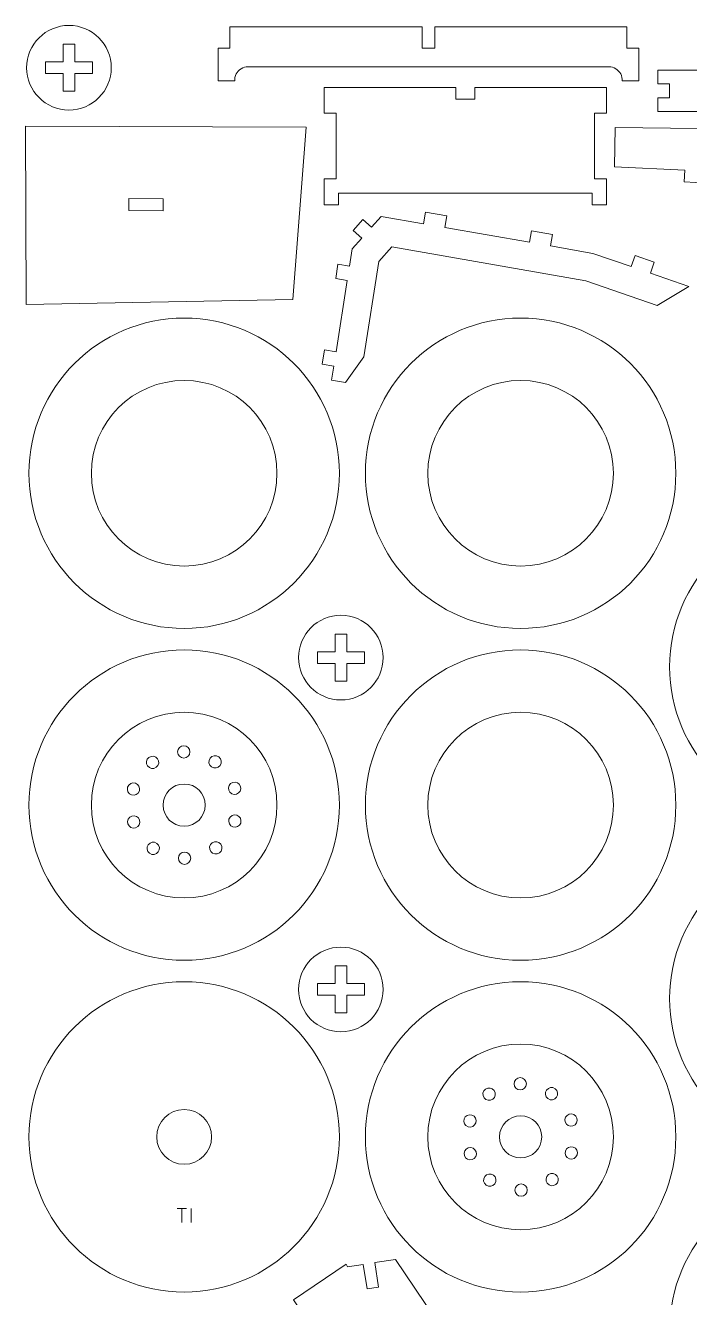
# Model space of a CAD drawing. Header units: centimetres. Extents: x -89 to 134, y -61 to -11.
# Drawn here: x 66.47 to 80.88, y -39.69 to -12.09 of the extents above; entities that cross this region are included whole.
import ezdxf

# ---------------------------------------------------------------- set-up
doc = ezdxf.new("R2010")
doc.units = ezdxf.units.CM
doc.header["$MEASUREMENT"] = 0
doc.layers.add('Camada 1', color=7, linetype='Continuous')

msp = doc.modelspace()

# ---------------------------------------------------------------- linework, layer by layer
at = {"layer": 'Camada 1', "lineweight": 9}
for points, knots in [([(67.41139, -12.08721), (67.91833, -12.08721), (68.32928, -12.49816), (68.32928, -13.0051), (68.32928, -13.0051), (68.32928, -13.51204), (67.91833, -13.92299), (67.41139, -13.92299), (67.41139, -13.92299), (66.90445, -13.92299), (66.4935, -13.51204), (66.4935, -13.0051), (66.4935, -13.0051), (66.4935, -12.49816), (66.90445, -12.08721), (67.41139, -12.08721)], [0, 0, 0, 0, 0.2, 0.2, 0.2, 0.2, 0.4, 0.4, 0.4, 0.4, 0.6, 0.6, 0.6, 0.6, 1, 1, 1, 1]), ([(71.02457, -13.17574), (71.02457, -13.17574), (71.01356, -13.21343), (71.01356, -13.21343), (71.01356, -13.21343), (71.01356, -13.21343), (71.00777, -13.25226), (71.00777, -13.25226), (71.00777, -13.25226), (71.00777, -13.25226), (71.00725, -13.29152), (71.00725, -13.29152), (71.00725, -13.29152), (71.00725, -13.29152), (70.6503, -13.29152), (70.6503, -13.29152), (70.6503, -13.29152), (70.6503, -13.29152), (70.6503, -12.57761), (70.6503, -12.57761), (70.6503, -12.57761), (70.6503, -12.57761), (70.90527, -12.57761), (70.90527, -12.57761), (70.90527, -12.57761), (70.90527, -12.57761), (70.90527, -12.11867), (70.90527, -12.11867), (70.90527, -12.11867), (70.90527, -12.11867), (75.07637, -12.11867), (75.07637, -12.11867), (75.07637, -12.11867), (75.07637, -12.11867), (75.07637, -12.57761), (75.07637, -12.57761), (75.07637, -12.57761), (75.07637, -12.57761), (75.34643, -12.57761), (75.34643, -12.57761), (75.34643, -12.57761), (75.34643, -12.57761), (75.34643, -12.11867), (75.34643, -12.11867), (75.34643, -12.11867), (75.34643, -12.11867), (79.51753, -12.11867), (79.51753, -12.11867), (79.51753, -12.11867), (79.51753, -12.11867), (79.51753, -12.57761), (79.51753, -12.57761), (79.51753, -12.57761), (79.51753, -12.57761), (79.77249, -12.57761), (79.77249, -12.57761), (79.77249, -12.57761), (79.77249, -12.57761), (79.77249, -13.29152), (79.77249, -13.29152), (79.77249, -13.29152), (79.77249, -13.29152), (79.41554, -13.29152), (79.41554, -13.29152), (79.41554, -13.29152), (79.41554, -13.29152), (79.41504, -13.25226), (79.41504, -13.25226), (79.41504, -13.25226), (79.41504, -13.25226), (79.40923, -13.21343), (79.40923, -13.21343), (79.40923, -13.21343), (79.40923, -13.21343), (79.39824, -13.17574), (79.39824, -13.17574), (79.39824, -13.17574), (79.39824, -13.17574), (79.38226, -13.13988), (79.38226, -13.13988), (79.38226, -13.13988), (79.38226, -13.13988), (79.36157, -13.10649), (79.36157, -13.10649), (79.36157, -13.10649), (79.36157, -13.10649), (79.33657, -13.07622), (79.33657, -13.07622), (79.33657, -13.07622), (79.33657, -13.07622), (79.30771, -13.0496), (79.30771, -13.0496), (79.30771, -13.0496), (79.30771, -13.0496), (79.27552, -13.02712), (79.27552, -13.02712), (79.27552, -13.02712), (79.27552, -13.02712), (79.24059, -13.00918), (79.24059, -13.00918), (79.24059, -13.00918), (79.24059, -13.00918), (79.20355, -12.99614), (79.20355, -12.99614), (79.20355, -12.99614), (79.20355, -12.99614), (79.1651, -12.98821), (79.1651, -12.98821), (79.1651, -12.98821), (79.1651, -12.98821), (79.12593, -12.98556), (79.12593, -12.98556), (79.12593, -12.98556), (79.12593, -12.98556), (71.29688, -12.98556), (71.29688, -12.98556), (71.29688, -12.98556), (71.29688, -12.98556), (71.25771, -12.98821), (71.25771, -12.98821), (71.25771, -12.98821), (71.25771, -12.98821), (71.21924, -12.99614), (71.21924, -12.99614), (71.21924, -12.99614), (71.21924, -12.99614), (71.18221, -13.00918), (71.18221, -13.00918), (71.18221, -13.00918), (71.18221, -13.00918), (71.14728, -13.02712), (71.14728, -13.02712), (71.14728, -13.02712), (71.14728, -13.02712), (71.11509, -13.0496), (71.11509, -13.0496), (71.11509, -13.0496), (71.11509, -13.0496), (71.08623, -13.07622), (71.08623, -13.07622), (71.08623, -13.07622), (71.08623, -13.07622), (71.06123, -13.10649), (71.06123, -13.10649), (71.06123, -13.10649), (71.06123, -13.10649), (71.04055, -13.13988), (71.04055, -13.13988), (71.04055, -13.13988), (71.04055, -13.13988), (71.02457, -13.17574), (71.02457, -13.17574)], [0, 0, 0, 0, 0.02564103, 0.02564103, 0.02564103, 0.02564103, 0.05128205, 0.05128205, 0.05128205, 0.05128205, 0.07692308, 0.07692308, 0.07692308, 0.07692308, 0.1025641, 0.1025641, 0.1025641, 0.1025641, 0.12820513, 0.12820513, 0.12820513, 0.12820513, 0.15384615, 0.15384615, 0.15384615, 0.15384615, 0.17948718, 0.17948718, 0.17948718, 0.17948718, 0.20512821, 0.20512821, 0.20512821, 0.20512821, 0.23076923, 0.23076923, 0.23076923, 0.23076923, 0.25641026, 0.25641026, 0.25641026, 0.25641026, 0.28205128, 0.28205128, 0.28205128, 0.28205128, 0.30769231, 0.30769231, 0.30769231, 0.30769231, 0.33333333, 0.33333333, 0.33333333, 0.33333333, 0.35897436, 0.35897436, 0.35897436, 0.35897436, 0.38461538, 0.38461538, 0.38461538, 0.38461538, 0.41025641, 0.41025641, 0.41025641, 0.41025641, 0.43589744, 0.43589744, 0.43589744, 0.43589744, 0.46153846, 0.46153846, 0.46153846, 0.46153846, 0.48717949, 0.48717949, 0.48717949, 0.48717949, 0.51282051, 0.51282051, 0.51282051, 0.51282051, 0.53846154, 0.53846154, 0.53846154, 0.53846154, 0.56410256, 0.56410256, 0.56410256, 0.56410256, 0.58974359, 0.58974359, 0.58974359, 0.58974359, 0.61538462, 0.61538462, 0.61538462, 0.61538462, 0.64102564, 0.64102564, 0.64102564, 0.64102564, 0.66666667, 0.66666667, 0.66666667, 0.66666667, 0.69230769, 0.69230769, 0.69230769, 0.69230769, 0.71794872, 0.71794872, 0.71794872, 0.71794872, 0.74358974, 0.74358974, 0.74358974, 0.74358974, 0.76923077, 0.76923077, 0.76923077, 0.76923077, 0.79487179, 0.79487179, 0.79487179, 0.79487179, 0.82051282, 0.82051282, 0.82051282, 0.82051282, 0.84615385, 0.84615385, 0.84615385, 0.84615385, 0.87179487, 0.87179487, 0.87179487, 0.87179487, 0.8974359, 0.8974359, 0.8974359, 0.8974359, 0.92307692, 0.92307692, 0.92307692, 0.92307692, 0.94871795, 0.94871795, 0.94871795, 0.94871795, 1, 1, 1, 1]), ([(67.92133, -12.87761), (67.92133, -12.87761), (67.92133, -13.13258), (67.92133, -13.13258), (67.92133, -13.13258), (67.92133, -13.13258), (67.53888, -13.13258), (67.53888, -13.13258), (67.53888, -13.13258), (67.53888, -13.13258), (67.53888, -13.51503), (67.53888, -13.51503), (67.53888, -13.51503), (67.53888, -13.51503), (67.28391, -13.51503), (67.28391, -13.51503), (67.28391, -13.51503), (67.28391, -13.51503), (67.28391, -13.13258), (67.28391, -13.13258), (67.28391, -13.13258), (67.28391, -13.13258), (66.90146, -13.13258), (66.90146, -13.13258), (66.90146, -13.13258), (66.90146, -13.13258), (66.90146, -12.87761), (66.90146, -12.87761), (66.90146, -12.87761), (66.90146, -12.87761), (67.28391, -12.87761), (67.28391, -12.87761), (67.28391, -12.87761), (67.28391, -12.87761), (67.28391, -12.49516), (67.28391, -12.49516), (67.28391, -12.49516), (67.28391, -12.49516), (67.53888, -12.49516), (67.53888, -12.49516), (67.53888, -12.49516), (67.53888, -12.49516), (67.53888, -12.87761), (67.53888, -12.87761), (67.53888, -12.87761), (67.53888, -12.87761), (67.92133, -12.87761), (67.92133, -12.87761)], [0, 0, 0, 0, 0.07692308, 0.07692308, 0.07692308, 0.07692308, 0.15384615, 0.15384615, 0.15384615, 0.15384615, 0.23076923, 0.23076923, 0.23076923, 0.23076923, 0.30769231, 0.30769231, 0.30769231, 0.30769231, 0.38461538, 0.38461538, 0.38461538, 0.38461538, 0.46153846, 0.46153846, 0.46153846, 0.46153846, 0.53846154, 0.53846154, 0.53846154, 0.53846154, 0.61538462, 0.61538462, 0.61538462, 0.61538462, 0.69230769, 0.69230769, 0.69230769, 0.69230769, 0.76923077, 0.76923077, 0.76923077, 0.76923077, 0.84615385, 0.84615385, 0.84615385, 0.84615385, 1, 1, 1, 1]), ([(87.83593, -13.05626), (87.83593, -13.05626), (87.83593, -13.35548), (87.83593, -13.35548), (87.83593, -13.35548), (87.83593, -13.35548), (87.58096, -13.35548), (87.58096, -13.35548), (87.58096, -13.35548), (87.58096, -13.35548), (87.58096, -13.6547), (87.58096, -13.6547), (87.58096, -13.6547), (87.58096, -13.6547), (87.83593, -13.6547), (87.83593, -13.6547), (87.83593, -13.6547), (87.83593, -13.6547), (87.83593, -13.95393), (87.83593, -13.95393), (87.83593, -13.95393), (87.83593, -13.95393), (80.18686, -13.95393), (80.18686, -13.95393), (80.18686, -13.95393), (80.18686, -13.95393), (80.18686, -13.6547), (80.18686, -13.6547), (80.18686, -13.6547), (80.18686, -13.6547), (80.44184, -13.6547), (80.44184, -13.6547), (80.44184, -13.6547), (80.44184, -13.6547), (80.44184, -13.35548), (80.44184, -13.35548), (80.44184, -13.35548), (80.44184, -13.35548), (80.18686, -13.35548), (80.18686, -13.35548), (80.18686, -13.35548), (80.18686, -13.35548), (80.18686, -13.05626), (80.18686, -13.05626), (80.18686, -13.05626), (80.18686, -13.05626), (87.83593, -13.05626), (87.83593, -13.05626)], [0, 0, 0, 0, 0.07692308, 0.07692308, 0.07692308, 0.07692308, 0.15384615, 0.15384615, 0.15384615, 0.15384615, 0.23076923, 0.23076923, 0.23076923, 0.23076923, 0.30769231, 0.30769231, 0.30769231, 0.30769231, 0.38461538, 0.38461538, 0.38461538, 0.38461538, 0.46153846, 0.46153846, 0.46153846, 0.46153846, 0.53846154, 0.53846154, 0.53846154, 0.53846154, 0.61538462, 0.61538462, 0.61538462, 0.61538462, 0.69230769, 0.69230769, 0.69230769, 0.69230769, 0.76923077, 0.76923077, 0.76923077, 0.76923077, 0.84615385, 0.84615385, 0.84615385, 0.84615385, 1, 1, 1, 1]), ([(73.25773, -15.72497), (73.25773, -15.72497), (78.76506, -15.72497), (78.76506, -15.72497), (78.76506, -15.72497), (78.76506, -15.72497), (78.76506, -15.97994), (78.76506, -15.97994), (78.76506, -15.97994), (78.76506, -15.97994), (79.07101, -15.97994), (79.07101, -15.97994), (79.07101, -15.97994), (79.07101, -15.97994), (79.07101, -15.41901), (79.07101, -15.41901), (79.07101, -15.41901), (79.07101, -15.41901), (78.81605, -15.41901), (78.81605, -15.41901), (78.81605, -15.41901), (78.81605, -15.41901), (78.81605, -13.99119), (78.81605, -13.99119), (78.81605, -13.99119), (78.81605, -13.99119), (79.07101, -13.99119), (79.07101, -13.99119), (79.07101, -13.99119), (79.07101, -13.99119), (79.07101, -13.43025), (79.07101, -13.43025), (79.07101, -13.43025), (79.07101, -13.43025), (76.21537, -13.43025), (76.21537, -13.43025), (76.21537, -13.43025), (76.21537, -13.43025), (76.21537, -13.68523), (76.21537, -13.68523), (76.21537, -13.68523), (76.21537, -13.68523), (75.80742, -13.68523), (75.80742, -13.68523), (75.80742, -13.68523), (75.80742, -13.68523), (75.80742, -13.43025), (75.80742, -13.43025), (75.80742, -13.43025), (75.80742, -13.43025), (72.95177, -13.43025), (72.95177, -13.43025), (72.95177, -13.43025), (72.95177, -13.43025), (72.95177, -13.99119), (72.95177, -13.99119), (72.95177, -13.99119), (72.95177, -13.99119), (73.20674, -13.99119), (73.20674, -13.99119), (73.20674, -13.99119), (73.20674, -13.99119), (73.20674, -15.41901), (73.20674, -15.41901), (73.20674, -15.41901), (73.20674, -15.41901), (72.95177, -15.41901), (72.95177, -15.41901), (72.95177, -15.41901), (72.95177, -15.41901), (72.95177, -15.97994), (72.95177, -15.97994), (72.95177, -15.97994), (72.95177, -15.97994), (73.25773, -15.97994), (73.25773, -15.97994), (73.25773, -15.97994), (73.25773, -15.97994), (73.25773, -15.72497), (73.25773, -15.72497)], [0, 0, 0, 0, 0.04761905, 0.04761905, 0.04761905, 0.04761905, 0.0952381, 0.0952381, 0.0952381, 0.0952381, 0.14285714, 0.14285714, 0.14285714, 0.14285714, 0.19047619, 0.19047619, 0.19047619, 0.19047619, 0.23809524, 0.23809524, 0.23809524, 0.23809524, 0.28571429, 0.28571429, 0.28571429, 0.28571429, 0.33333333, 0.33333333, 0.33333333, 0.33333333, 0.38095238, 0.38095238, 0.38095238, 0.38095238, 0.42857143, 0.42857143, 0.42857143, 0.42857143, 0.47619048, 0.47619048, 0.47619048, 0.47619048, 0.52380952, 0.52380952, 0.52380952, 0.52380952, 0.57142857, 0.57142857, 0.57142857, 0.57142857, 0.61904762, 0.61904762, 0.61904762, 0.61904762, 0.66666667, 0.66666667, 0.66666667, 0.66666667, 0.71428571, 0.71428571, 0.71428571, 0.71428571, 0.76190476, 0.76190476, 0.76190476, 0.76190476, 0.80952381, 0.80952381, 0.80952381, 0.80952381, 0.85714286, 0.85714286, 0.85714286, 0.85714286, 0.9047619, 0.9047619, 0.9047619, 0.9047619, 1, 1, 1, 1]), ([(72.55492, -14.29751), (72.55492, -14.29751), (72.26823, -18.03424), (72.26823, -18.03424), (72.26823, -18.03424), (72.26823, -18.03424), (66.48367, -18.13941), (66.48367, -18.13941), (66.48367, -18.13941), (66.48367, -18.13941), (66.46785, -14.27079), (66.46785, -14.27079), (66.46785, -14.27079), (66.46785, -14.27079), (72.55492, -14.29751), (72.55492, -14.29751)], [0, 0, 0, 0, 0.2, 0.2, 0.2, 0.2, 0.4, 0.4, 0.4, 0.4, 0.6, 0.6, 0.6, 0.6, 1, 1, 1, 1]), ([(83.80853, -15.38223), (83.80853, -15.38223), (86.3462, -15.25442), (86.3462, -15.25442), (86.3462, -15.25442), (86.3462, -15.25442), (86.35905, -15.50886), (86.35905, -15.50886), (86.35905, -15.50886), (86.35905, -15.50886), (86.86543, -15.4833), (86.86543, -15.4833), (86.86543, -15.4833), (86.86543, -15.4833), (86.85259, -15.22885), (86.85259, -15.22885), (86.85259, -15.22885), (86.85259, -15.22885), (88.37176, -15.15217), (88.37176, -15.15217), (88.37176, -15.15217), (88.37176, -15.15217), (88.36035, -14.30133), (88.36035, -14.30133), (88.36035, -14.30133), (88.36035, -14.30133), (86.55889, -14.32548), (86.55889, -14.32548), (86.55889, -14.32548), (86.55889, -14.32548), (86.56502, -14.78267), (86.56502, -14.78267), (86.56502, -14.78267), (86.56502, -14.78267), (86.31008, -14.78609), (86.31008, -14.78609), (86.31008, -14.78609), (86.31008, -14.78609), (86.31011, -14.32881), (86.31011, -14.32881), (86.31011, -14.32881), (86.31011, -14.32881), (83.81139, -14.36231), (83.81139, -14.36231), (83.81139, -14.36231), (83.81139, -14.36231), (81.31267, -14.32881), (81.31267, -14.32881), (81.31267, -14.32881), (81.31267, -14.32881), (81.31271, -14.78609), (81.31271, -14.78609), (81.31271, -14.78609), (81.31271, -14.78609), (81.05776, -14.78267), (81.05776, -14.78267), (81.05776, -14.78267), (81.05776, -14.78267), (81.06388, -14.32548), (81.06388, -14.32548), (81.06388, -14.32548), (81.06388, -14.32548), (79.26243, -14.30133), (79.26243, -14.30133), (79.26243, -14.30133), (79.26243, -14.30133), (79.25102, -15.15217), (79.25102, -15.15217), (79.25102, -15.15217), (79.25102, -15.15217), (80.7702, -15.22885), (80.7702, -15.22885), (80.7702, -15.22885), (80.7702, -15.22885), (80.75735, -15.4833), (80.75735, -15.4833), (80.75735, -15.4833), (80.75735, -15.4833), (81.26373, -15.50886), (81.26373, -15.50886), (81.26373, -15.50886), (81.26373, -15.50886), (81.27658, -15.25442), (81.27658, -15.25442), (81.27658, -15.25442), (81.27658, -15.25442), (83.80853, -15.38223), (83.80853, -15.38223)], [0, 0, 0, 0, 0.04347826, 0.04347826, 0.04347826, 0.04347826, 0.08695652, 0.08695652, 0.08695652, 0.08695652, 0.13043478, 0.13043478, 0.13043478, 0.13043478, 0.17391304, 0.17391304, 0.17391304, 0.17391304, 0.2173913, 0.2173913, 0.2173913, 0.2173913, 0.26086957, 0.26086957, 0.26086957, 0.26086957, 0.30434783, 0.30434783, 0.30434783, 0.30434783, 0.34782609, 0.34782609, 0.34782609, 0.34782609, 0.39130435, 0.39130435, 0.39130435, 0.39130435, 0.43478261, 0.43478261, 0.43478261, 0.43478261, 0.47826087, 0.47826087, 0.47826087, 0.47826087, 0.52173913, 0.52173913, 0.52173913, 0.52173913, 0.56521739, 0.56521739, 0.56521739, 0.56521739, 0.60869565, 0.60869565, 0.60869565, 0.60869565, 0.65217391, 0.65217391, 0.65217391, 0.65217391, 0.69565217, 0.69565217, 0.69565217, 0.69565217, 0.73913043, 0.73913043, 0.73913043, 0.73913043, 0.7826087, 0.7826087, 0.7826087, 0.7826087, 0.82608696, 0.82608696, 0.82608696, 0.82608696, 0.86956522, 0.86956522, 0.86956522, 0.86956522, 0.91304348, 0.91304348, 0.91304348, 0.91304348, 1, 1, 1, 1]), ([(68.71135, -16.1056), (68.71135, -16.1056), (69.45444, -16.10887), (69.45444, -16.10887), (69.45444, -16.10887), (69.45444, -16.10887), (69.45559, -15.84744), (69.45559, -15.84744), (69.45559, -15.84744), (69.45559, -15.84744), (68.71249, -15.84418), (68.71249, -15.84418), (68.71249, -15.84418), (68.71249, -15.84418), (68.71135, -16.1056), (68.71135, -16.1056)], [0, 0, 0, 0, 0.2, 0.2, 0.2, 0.2, 0.4, 0.4, 0.4, 0.4, 0.6, 0.6, 0.6, 0.6, 1, 1, 1, 1]), ([(73.15642, -19.47757), (73.15642, -19.47757), (73.10737, -19.78723), (73.10737, -19.78723), (73.10737, -19.78723), (73.10737, -19.78723), (73.40956, -19.83509), (73.40956, -19.83509), (73.40956, -19.83509), (73.40956, -19.83509), (73.80748, -19.27856), (73.80748, -19.27856), (73.80748, -19.27856), (73.80748, -19.27856), (74.13492, -17.21116), (74.13492, -17.21116), (74.13492, -17.21116), (74.13492, -17.21116), (74.41765, -16.89375), (74.41765, -16.89375), (74.41765, -16.89375), (74.41765, -16.89375), (78.6242, -17.62748), (78.6242, -17.62748), (78.6242, -17.62748), (78.6242, -17.62748), (80.1737, -18.16139), (80.1737, -18.16139), (80.1737, -18.16139), (80.1737, -18.16139), (80.8584, -17.75007), (80.8584, -17.75007), (80.8584, -17.75007), (80.8584, -17.75007), (80.02601, -17.46326), (80.02601, -17.46326), (80.02601, -17.46326), (80.02601, -17.46326), (80.10906, -17.2222), (80.10906, -17.2222), (80.10906, -17.2222), (80.10906, -17.2222), (79.69288, -17.07879), (79.69288, -17.07879), (79.69288, -17.07879), (79.69288, -17.07879), (79.60981, -17.31985), (79.60981, -17.31985), (79.60981, -17.31985), (79.60981, -17.31985), (78.77742, -17.03304), (78.77742, -17.03304), (78.77742, -17.03304), (78.77742, -17.03304), (77.85939, -16.87291), (77.85939, -16.87291), (77.85939, -16.87291), (77.85939, -16.87291), (77.90319, -16.62173), (77.90319, -16.62173), (77.90319, -16.62173), (77.90319, -16.62173), (77.44418, -16.54166), (77.44418, -16.54166), (77.44418, -16.54166), (77.44418, -16.54166), (77.40036, -16.79284), (77.40036, -16.79284), (77.40036, -16.79284), (77.40036, -16.79284), (75.56429, -16.47257), (75.56429, -16.47257), (75.56429, -16.47257), (75.56429, -16.47257), (75.6081, -16.22141), (75.6081, -16.22141), (75.6081, -16.22141), (75.6081, -16.22141), (75.14907, -16.14134), (75.14907, -16.14134), (75.14907, -16.14134), (75.14907, -16.14134), (75.10527, -16.39251), (75.10527, -16.39251), (75.10527, -16.39251), (75.10527, -16.39251), (74.18723, -16.23238), (74.18723, -16.23238), (74.18723, -16.23238), (74.18723, -16.23238), (73.97768, -16.46766), (73.97768, -16.46766), (73.97768, -16.46766), (73.97768, -16.46766), (73.7873, -16.29807), (73.7873, -16.29807), (73.7873, -16.29807), (73.7873, -16.29807), (73.57775, -16.53335), (73.57775, -16.53335), (73.57775, -16.53335), (73.57775, -16.53335), (73.76815, -16.70291), (73.76815, -16.70291), (73.76815, -16.70291), (73.76815, -16.70291), (73.55862, -16.93819), (73.55862, -16.93819), (73.55862, -16.93819), (73.55862, -16.93819), (73.49973, -17.30999), (73.49973, -17.30999), (73.49973, -17.30999), (73.49973, -17.30999), (73.24789, -17.2701), (73.24789, -17.2701), (73.24789, -17.2701), (73.24789, -17.2701), (73.19884, -17.57977), (73.19884, -17.57977), (73.19884, -17.57977), (73.19884, -17.57977), (73.45068, -17.61966), (73.45068, -17.61966), (73.45068, -17.61966), (73.45068, -17.61966), (73.20546, -19.16792), (73.20546, -19.16792), (73.20546, -19.16792), (73.20546, -19.16792), (72.95362, -19.12803), (72.95362, -19.12803), (72.95362, -19.12803), (72.95362, -19.12803), (72.90458, -19.43768), (72.90458, -19.43768), (72.90458, -19.43768), (72.90458, -19.43768), (73.15642, -19.47757), (73.15642, -19.47757)], [0, 0, 0, 0, 0.02777778, 0.02777778, 0.02777778, 0.02777778, 0.05555556, 0.05555556, 0.05555556, 0.05555556, 0.08333333, 0.08333333, 0.08333333, 0.08333333, 0.11111111, 0.11111111, 0.11111111, 0.11111111, 0.13888889, 0.13888889, 0.13888889, 0.13888889, 0.16666667, 0.16666667, 0.16666667, 0.16666667, 0.19444444, 0.19444444, 0.19444444, 0.19444444, 0.22222222, 0.22222222, 0.22222222, 0.22222222, 0.25, 0.25, 0.25, 0.25, 0.27777778, 0.27777778, 0.27777778, 0.27777778, 0.30555556, 0.30555556, 0.30555556, 0.30555556, 0.33333333, 0.33333333, 0.33333333, 0.33333333, 0.36111111, 0.36111111, 0.36111111, 0.36111111, 0.38888889, 0.38888889, 0.38888889, 0.38888889, 0.41666667, 0.41666667, 0.41666667, 0.41666667, 0.44444444, 0.44444444, 0.44444444, 0.44444444, 0.47222222, 0.47222222, 0.47222222, 0.47222222, 0.5, 0.5, 0.5, 0.5, 0.52777778, 0.52777778, 0.52777778, 0.52777778, 0.55555556, 0.55555556, 0.55555556, 0.55555556, 0.58333333, 0.58333333, 0.58333333, 0.58333333, 0.61111111, 0.61111111, 0.61111111, 0.61111111, 0.63888889, 0.63888889, 0.63888889, 0.63888889, 0.66666667, 0.66666667, 0.66666667, 0.66666667, 0.69444444, 0.69444444, 0.69444444, 0.69444444, 0.72222222, 0.72222222, 0.72222222, 0.72222222, 0.75, 0.75, 0.75, 0.75, 0.77777778, 0.77777778, 0.77777778, 0.77777778, 0.80555556, 0.80555556, 0.80555556, 0.80555556, 0.83333333, 0.83333333, 0.83333333, 0.83333333, 0.86111111, 0.86111111, 0.86111111, 0.86111111, 0.88888889, 0.88888889, 0.88888889, 0.88888889, 0.91666667, 0.91666667, 0.91666667, 0.91666667, 0.94444444, 0.94444444, 0.94444444, 0.94444444, 1, 1, 1, 1]), ([(73.31139, -24.88721), (73.81833, -24.88721), (74.22928, -25.29816), (74.22928, -25.8051), (74.22928, -25.8051), (74.22928, -26.31204), (73.81833, -26.72299), (73.31139, -26.72299), (73.31139, -26.72299), (72.80445, -26.72299), (72.3935, -26.31204), (72.3935, -25.8051), (72.3935, -25.8051), (72.3935, -25.29816), (72.80445, -24.88721), (73.31139, -24.88721)], [0, 0, 0, 0, 0.2, 0.2, 0.2, 0.2, 0.4, 0.4, 0.4, 0.4, 0.6, 0.6, 0.6, 0.6, 1, 1, 1, 1]), ([(73.82133, -25.67761), (73.82133, -25.67761), (73.82133, -25.93258), (73.82133, -25.93258), (73.82133, -25.93258), (73.82133, -25.93258), (73.43888, -25.93258), (73.43888, -25.93258), (73.43888, -25.93258), (73.43888, -25.93258), (73.43888, -26.31503), (73.43888, -26.31503), (73.43888, -26.31503), (73.43888, -26.31503), (73.18391, -26.31503), (73.18391, -26.31503), (73.18391, -26.31503), (73.18391, -26.31503), (73.18391, -25.93258), (73.18391, -25.93258), (73.18391, -25.93258), (73.18391, -25.93258), (72.80146, -25.93258), (72.80146, -25.93258), (72.80146, -25.93258), (72.80146, -25.93258), (72.80146, -25.67761), (72.80146, -25.67761), (72.80146, -25.67761), (72.80146, -25.67761), (73.18391, -25.67761), (73.18391, -25.67761), (73.18391, -25.67761), (73.18391, -25.67761), (73.18391, -25.29516), (73.18391, -25.29516), (73.18391, -25.29516), (73.18391, -25.29516), (73.43888, -25.29516), (73.43888, -25.29516), (73.43888, -25.29516), (73.43888, -25.29516), (73.43888, -25.67761), (73.43888, -25.67761), (73.43888, -25.67761), (73.43888, -25.67761), (73.82133, -25.67761), (73.82133, -25.67761)], [0, 0, 0, 0, 0.07692308, 0.07692308, 0.07692308, 0.07692308, 0.15384615, 0.15384615, 0.15384615, 0.15384615, 0.23076923, 0.23076923, 0.23076923, 0.23076923, 0.30769231, 0.30769231, 0.30769231, 0.30769231, 0.38461538, 0.38461538, 0.38461538, 0.38461538, 0.46153846, 0.46153846, 0.46153846, 0.46153846, 0.53846154, 0.53846154, 0.53846154, 0.53846154, 0.61538462, 0.61538462, 0.61538462, 0.61538462, 0.69230769, 0.69230769, 0.69230769, 0.69230769, 0.76923077, 0.76923077, 0.76923077, 0.76923077, 0.84615385, 0.84615385, 0.84615385, 0.84615385, 1, 1, 1, 1]), ([(73.31139, -32.08721), (73.81833, -32.08721), (74.22928, -32.49816), (74.22928, -33.0051), (74.22928, -33.0051), (74.22928, -33.51204), (73.81833, -33.92299), (73.31139, -33.92299), (73.31139, -33.92299), (72.80445, -33.92299), (72.3935, -33.51204), (72.3935, -33.0051), (72.3935, -33.0051), (72.3935, -32.49816), (72.80445, -32.08721), (73.31139, -32.08721)], [0, 0, 0, 0, 0.2, 0.2, 0.2, 0.2, 0.4, 0.4, 0.4, 0.4, 0.6, 0.6, 0.6, 0.6, 1, 1, 1, 1]), ([(73.82133, -32.87761), (73.82133, -32.87761), (73.82133, -33.13258), (73.82133, -33.13258), (73.82133, -33.13258), (73.82133, -33.13258), (73.43888, -33.13258), (73.43888, -33.13258), (73.43888, -33.13258), (73.43888, -33.13258), (73.43888, -33.51503), (73.43888, -33.51503), (73.43888, -33.51503), (73.43888, -33.51503), (73.18391, -33.51503), (73.18391, -33.51503), (73.18391, -33.51503), (73.18391, -33.51503), (73.18391, -33.13258), (73.18391, -33.13258), (73.18391, -33.13258), (73.18391, -33.13258), (72.80146, -33.13258), (72.80146, -33.13258), (72.80146, -33.13258), (72.80146, -33.13258), (72.80146, -32.87761), (72.80146, -32.87761), (72.80146, -32.87761), (72.80146, -32.87761), (73.18391, -32.87761), (73.18391, -32.87761), (73.18391, -32.87761), (73.18391, -32.87761), (73.18391, -32.49516), (73.18391, -32.49516), (73.18391, -32.49516), (73.18391, -32.49516), (73.43888, -32.49516), (73.43888, -32.49516), (73.43888, -32.49516), (73.43888, -32.49516), (73.43888, -32.87761), (73.43888, -32.87761), (73.43888, -32.87761), (73.43888, -32.87761), (73.82133, -32.87761), (73.82133, -32.87761)], [0, 0, 0, 0, 0.07692308, 0.07692308, 0.07692308, 0.07692308, 0.15384615, 0.15384615, 0.15384615, 0.15384615, 0.23076923, 0.23076923, 0.23076923, 0.23076923, 0.30769231, 0.30769231, 0.30769231, 0.30769231, 0.38461538, 0.38461538, 0.38461538, 0.38461538, 0.46153846, 0.46153846, 0.46153846, 0.46153846, 0.53846154, 0.53846154, 0.53846154, 0.53846154, 0.61538462, 0.61538462, 0.61538462, 0.61538462, 0.69230769, 0.69230769, 0.69230769, 0.69230769, 0.76923077, 0.76923077, 0.76923077, 0.76923077, 0.84615385, 0.84615385, 0.84615385, 0.84615385, 1, 1, 1, 1]), ([(72.96525, -40.75197), (72.96525, -40.75197), (73.3073, -41.2591), (73.3073, -41.2591), (73.3073, -41.2591), (73.3073, -41.2591), (75.3531, -40.13016), (75.3531, -40.13016), (75.3531, -40.13016), (75.3531, -40.13016), (74.49771, -38.86184), (74.49771, -38.86184), (74.49771, -38.86184), (74.49771, -38.86184), (74.04612, -38.93357), (74.04612, -38.93357), (74.04612, -38.93357), (74.04612, -38.93357), (74.13031, -39.46374), (74.13031, -39.46374), (74.13031, -39.46374), (74.13031, -39.46374), (73.87849, -39.50372), (73.87849, -39.50372), (73.87849, -39.50372), (73.87849, -39.50372), (73.79431, -38.97356), (73.79431, -38.97356), (73.79431, -38.97356), (73.79431, -38.97356), (73.454, -39.02761), (73.454, -39.02761), (73.454, -39.02761), (73.454, -39.02761), (73.42872, -38.96334), (73.42872, -38.96334), (73.42872, -38.96334), (73.42872, -38.96334), (72.28116, -39.7377), (72.28116, -39.7377), (72.28116, -39.7377), (72.28116, -39.7377), (72.62321, -40.24484), (72.62321, -40.24484), (72.62321, -40.24484), (72.62321, -40.24484), (72.41183, -40.38741), (72.41183, -40.38741), (72.41183, -40.38741), (72.41183, -40.38741), (72.75387, -40.89455), (72.75387, -40.89455), (72.75387, -40.89455), (72.75387, -40.89455), (72.96525, -40.75197), (72.96525, -40.75197)], [0, 0, 0, 0, 0.06666667, 0.06666667, 0.06666667, 0.06666667, 0.13333333, 0.13333333, 0.13333333, 0.13333333, 0.2, 0.2, 0.2, 0.2, 0.26666667, 0.26666667, 0.26666667, 0.26666667, 0.33333333, 0.33333333, 0.33333333, 0.33333333, 0.4, 0.4, 0.4, 0.4, 0.46666667, 0.46666667, 0.46666667, 0.46666667, 0.53333333, 0.53333333, 0.53333333, 0.53333333, 0.6, 0.6, 0.6, 0.6, 0.66666667, 0.66666667, 0.66666667, 0.66666667, 0.73333333, 0.73333333, 0.73333333, 0.73333333, 0.8, 0.8, 0.8, 0.8, 0.86666667, 0.86666667, 0.86666667, 0.86666667, 1, 1, 1, 1])]:
    msp.add_open_spline(points, degree=3, knots=knots, dxfattribs=at)
at = {"layer": 'Camada 1', "color": 250, "lineweight": 20}
for points in [[(69.91139, -18.43784), (71.77108, -18.43784), (73.27865, -19.94541), (73.27865, -21.8051), (73.27865, -21.8051), (73.27865, -23.66479), (71.77108, -25.17236), (69.91139, -25.17236), (69.91139, -25.17236), (68.0517, -25.17236), (66.54413, -23.66479), (66.54413, -21.8051), (66.54413, -21.8051), (66.54413, -19.94541), (68.0517, -18.43784), (69.91139, -18.43784)], [(77.21139, -18.43783), (79.07108, -18.43783), (80.57865, -19.94541), (80.57865, -21.8051), (80.57865, -21.8051), (80.57865, -23.66479), (79.07108, -25.17236), (77.21139, -25.17236), (77.21139, -25.17236), (75.3517, -25.17236), (73.84413, -23.66479), (73.84413, -21.8051), (73.84413, -21.8051), (73.84413, -19.94541), (75.3517, -18.43783), (77.21139, -18.43783)], [(69.91139, -19.7911), (71.02369, -19.7911), (71.92539, -20.6928), (71.92539, -21.8051), (71.92539, -21.8051), (71.92539, -22.9174), (71.02369, -23.8191), (69.91139, -23.8191), (69.91139, -23.8191), (68.79909, -23.8191), (67.89739, -22.9174), (67.89739, -21.8051), (67.89739, -21.8051), (67.89739, -20.6928), (68.79909, -19.7911), (69.91139, -19.7911)], [(77.21139, -19.7911), (78.32369, -19.7911), (79.22539, -20.6928), (79.22539, -21.8051), (79.22539, -21.8051), (79.22539, -22.9174), (78.32369, -23.8191), (77.21139, -23.8191), (77.21139, -23.8191), (76.09909, -23.8191), (75.19739, -22.9174), (75.19739, -21.8051), (75.19739, -21.8051), (75.19739, -20.6928), (76.09909, -19.7911), (77.21139, -19.7911)], [(83.81139, -22.63784), (85.67108, -22.63784), (87.17865, -24.14541), (87.17865, -26.0051), (87.17865, -26.0051), (87.17865, -27.86479), (85.67108, -29.37236), (83.81139, -29.37236), (83.81139, -29.37236), (81.9517, -29.37236), (80.44413, -27.86479), (80.44413, -26.0051), (80.44413, -26.0051), (80.44413, -24.14541), (81.9517, -22.63784), (83.81139, -22.63784)], [(69.91139, -25.63784), (71.77108, -25.63784), (73.27865, -27.14541), (73.27865, -29.0051), (73.27865, -29.0051), (73.27865, -30.86479), (71.77108, -32.37236), (69.91139, -32.37236), (69.91139, -32.37236), (68.0517, -32.37236), (66.54413, -30.86479), (66.54413, -29.0051), (66.54413, -29.0051), (66.54413, -27.14541), (68.0517, -25.63784), (69.91139, -25.63784)], [(77.21139, -25.63784), (79.07108, -25.63784), (80.57865, -27.14541), (80.57865, -29.0051), (80.57865, -29.0051), (80.57865, -30.86479), (79.07108, -32.37236), (77.21139, -32.37236), (77.21139, -32.37236), (75.3517, -32.37236), (73.84413, -30.86479), (73.84413, -29.0051), (73.84413, -29.0051), (73.84413, -27.14541), (75.3517, -25.63784), (77.21139, -25.63784)], [(77.21139, -26.9911), (78.32369, -26.9911), (79.22539, -27.8928), (79.22539, -29.0051), (79.22539, -29.0051), (79.22539, -30.1174), (78.32369, -31.0191), (77.21139, -31.0191), (77.21139, -31.0191), (76.09909, -31.0191), (75.19739, -30.1174), (75.19739, -29.0051), (75.19739, -29.0051), (75.19739, -27.8928), (76.09909, -26.9911), (77.21139, -26.9911)], [(69.91139, -28.54752), (70.16411, -28.54752), (70.36897, -28.75238), (70.36897, -29.0051), (70.36897, -29.0051), (70.36897, -29.25782), (70.16411, -29.46268), (69.91139, -29.46268), (69.91139, -29.46268), (69.65867, -29.46268), (69.45381, -29.25782), (69.45381, -29.0051), (69.45381, -29.0051), (69.45381, -28.75238), (69.65867, -28.54752), (69.91139, -28.54752)], [(83.81139, -29.83784), (85.67108, -29.83784), (87.17865, -31.34542), (87.17865, -33.2051), (87.17865, -33.2051), (87.17865, -35.06479), (85.67108, -36.57236), (83.81139, -36.57236), (83.81139, -36.57236), (81.9517, -36.57236), (80.44413, -35.06479), (80.44413, -33.2051), (80.44413, -33.2051), (80.44413, -31.34542), (81.9517, -29.83784), (83.81139, -29.83784)], [(69.91139, -32.83784), (71.77108, -32.83784), (73.27865, -34.3454), (73.27865, -36.2051), (73.27865, -36.2051), (73.27865, -38.06479), (71.77108, -39.57236), (69.91139, -39.57236), (69.91139, -39.57236), (68.0517, -39.57236), (66.54413, -38.06479), (66.54413, -36.2051), (66.54413, -36.2051), (66.54413, -34.3454), (68.0517, -32.83784), (69.91139, -32.83784)], [(77.21139, -32.83783), (79.07108, -32.83783), (80.57865, -34.3454), (80.57865, -36.20511), (80.57865, -36.20511), (80.57865, -38.06479), (79.07108, -39.57236), (77.21139, -39.57236), (77.21139, -39.57236), (75.3517, -39.57236), (73.84413, -38.06479), (73.84413, -36.20511), (73.84413, -36.20511), (73.84413, -34.3454), (75.3517, -32.83783), (77.21139, -32.83783)], [(69.91139, -35.6101), (70.24, -35.6101), (70.50639, -35.87649), (70.50639, -36.2051), (70.50639, -36.2051), (70.50639, -36.53371), (70.24, -36.8001), (69.91139, -36.8001), (69.91139, -36.8001), (69.58278, -36.8001), (69.31639, -36.53371), (69.31639, -36.2051), (69.31639, -36.2051), (69.31639, -35.87649), (69.58278, -35.6101), (69.91139, -35.6101)], [(77.21139, -35.74752), (77.46411, -35.74752), (77.66897, -35.95238), (77.66897, -36.2051), (77.66897, -36.2051), (77.66897, -36.45782), (77.46411, -36.66268), (77.21139, -36.66268), (77.21139, -36.66268), (76.95867, -36.66268), (76.75381, -36.45782), (76.75381, -36.2051), (76.75381, -36.2051), (76.75381, -35.95238), (76.95867, -35.74752), (77.21139, -35.74752)], [(83.81139, -37.03784), (85.67108, -37.03784), (87.17865, -38.5454), (87.17865, -40.4051), (87.17865, -40.4051), (87.17865, -42.26479), (85.67108, -43.77236), (83.81139, -43.77236), (83.81139, -43.77236), (81.9517, -43.77236), (80.44413, -42.26479), (80.44413, -40.4051), (80.44413, -40.4051), (80.44413, -38.5454), (81.9517, -37.03784), (83.81139, -37.03784)]]:
    msp.add_open_spline(points, degree=3, knots=[0, 0, 0, 0, 0.2, 0.2, 0.2, 0.2, 0.4, 0.4, 0.4, 0.4, 0.6, 0.6, 0.6, 0.6, 1, 1, 1, 1], dxfattribs=at)
at = {"layer": 'Camada 1', "color": 140, "lineweight": 20}
for points in [[(69.91139, -26.9911), (71.02369, -26.9911), (71.92539, -27.8928), (71.92539, -29.0051), (71.92539, -29.0051), (71.92539, -30.1174), (71.02369, -31.0191), (69.91139, -31.0191), (69.91139, -31.0191), (68.79909, -31.0191), (67.89739, -30.1174), (67.89739, -29.0051), (67.89739, -29.0051), (67.89739, -27.8928), (68.79909, -26.9911), (69.91139, -26.9911)], [(69.9024, -27.71824), (69.97627, -27.71824), (70.03615, -27.77812), (70.03615, -27.85199), (70.03615, -27.85199), (70.03615, -27.92586), (69.97627, -27.98574), (69.9024, -27.98574), (69.9024, -27.98574), (69.82853, -27.98574), (69.76865, -27.92586), (69.76865, -27.85199), (69.76865, -27.85199), (69.76865, -27.77812), (69.82853, -27.71824), (69.9024, -27.71824)], [(69.14772, -27.96929), (69.20748, -27.92587), (69.29112, -27.93912), (69.33454, -27.99888), (69.33454, -27.99888), (69.37796, -28.05864), (69.36471, -28.14228), (69.30495, -28.1857), (69.30495, -28.1857), (69.24519, -28.22912), (69.16155, -28.21588), (69.11813, -28.15611), (69.11813, -28.15611), (69.07471, -28.09635), (69.08796, -28.01271), (69.14772, -27.96929)], [(70.66051, -27.95872), (70.72029, -28.00214), (70.73351, -28.08577), (70.6901, -28.14556), (70.6901, -28.14556), (70.64669, -28.2053), (70.56306, -28.21854), (70.50328, -28.17514), (70.50328, -28.17514), (70.44352, -28.13172), (70.43027, -28.04807), (70.4737, -27.98833), (70.4737, -27.98833), (70.51711, -27.92855), (70.60075, -27.9153), (70.66051, -27.95872)], [(68.68473, -28.61599), (68.70756, -28.54573), (68.78301, -28.50729), (68.85327, -28.53011), (68.85327, -28.53011), (68.92352, -28.55294), (68.96196, -28.62839), (68.93914, -28.69865), (68.93914, -28.69865), (68.91631, -28.7689), (68.84086, -28.80735), (68.77061, -28.78452), (68.77061, -28.78452), (68.70035, -28.76169), (68.66191, -28.68624), (68.68473, -28.61599)], [(71.13249, -28.59888), (71.15533, -28.66915), (71.11687, -28.74458), (71.04661, -28.76743), (71.04661, -28.76743), (70.97637, -28.79025), (70.90093, -28.7518), (70.87808, -28.68155), (70.87808, -28.68155), (70.85525, -28.6113), (70.8937, -28.53583), (70.96395, -28.51303), (70.96395, -28.51303), (71.03421, -28.49019), (71.10966, -28.52863), (71.13249, -28.59888)], [(68.69029, -29.41132), (68.66746, -29.34106), (68.70591, -29.26561), (68.77616, -29.24277), (68.77616, -29.24277), (68.84641, -29.21995), (68.92186, -29.2584), (68.9447, -29.32865), (68.9447, -29.32865), (68.96752, -29.3989), (68.92908, -29.47436), (68.85883, -29.49718), (68.85883, -29.49718), (68.78857, -29.52001), (68.71312, -29.48156), (68.69029, -29.41132)], [(71.13805, -29.3942), (71.11523, -29.46448), (71.03977, -29.5029), (70.9695, -29.48009), (70.9695, -29.48009), (70.89926, -29.45726), (70.86083, -29.38181), (70.88364, -29.31155), (70.88364, -29.31155), (70.90646, -29.2413), (70.98192, -29.20284), (71.05216, -29.22568), (71.05216, -29.22568), (71.12243, -29.24851), (71.16087, -29.32395), (71.13805, -29.3942)], [(69.16227, -30.05148), (69.1025, -30.00806), (69.08926, -29.92442), (69.13267, -29.86465), (69.13267, -29.86465), (69.17609, -29.8049), (69.25973, -29.79166), (69.3195, -29.83506), (69.3195, -29.83506), (69.37925, -29.87848), (69.39251, -29.96213), (69.34909, -30.02188), (69.34909, -30.02188), (69.30567, -30.08165), (69.22203, -30.09489), (69.16227, -30.05148)], [(70.67507, -30.0409), (70.6153, -30.08434), (70.53167, -30.07107), (70.48823, -30.01132), (70.48823, -30.01132), (70.44482, -29.95156), (70.45808, -29.86793), (70.51783, -29.8245), (70.51783, -29.8245), (70.57758, -29.78108), (70.66124, -29.79432), (70.70464, -29.85408), (70.70464, -29.85408), (70.74807, -29.91385), (70.73482, -29.99748), (70.67507, -30.0409)], [(69.92039, -30.29196), (69.84651, -30.29197), (69.78664, -30.23208), (69.78662, -30.15821), (69.78662, -30.15821), (69.78663, -30.08435), (69.84651, -30.02448), (69.92038, -30.02446), (69.92038, -30.02446), (69.99424, -30.02446), (70.05414, -30.08434), (70.05413, -30.1582), (70.05413, -30.1582), (70.05413, -30.23208), (69.99425, -30.29195), (69.92039, -30.29196)], [(77.21139, -34.1911), (78.32369, -34.1911), (79.22539, -35.0928), (79.22539, -36.20511), (79.22539, -36.20511), (79.22539, -37.3174), (78.32369, -38.2191), (77.21139, -38.2191), (77.21139, -38.2191), (76.09909, -38.2191), (75.19739, -37.3174), (75.19739, -36.20511), (75.19739, -36.20511), (75.19739, -35.0928), (76.09909, -34.1911), (77.21139, -34.1911)], [(77.2024, -34.91824), (77.27627, -34.91824), (77.33615, -34.97812), (77.33615, -35.05199), (77.33615, -35.05199), (77.33615, -35.12586), (77.27627, -35.18574), (77.2024, -35.18574), (77.2024, -35.18574), (77.12853, -35.18574), (77.06865, -35.12586), (77.06865, -35.05199), (77.06865, -35.05199), (77.06865, -34.97812), (77.12853, -34.91824), (77.2024, -34.91824)], [(76.44772, -35.16929), (76.50748, -35.12587), (76.59112, -35.13912), (76.63454, -35.19888), (76.63454, -35.19888), (76.67796, -35.25864), (76.66471, -35.34228), (76.60495, -35.3857), (76.60495, -35.3857), (76.54519, -35.42912), (76.46155, -35.41587), (76.41813, -35.3561), (76.41813, -35.3561), (76.37471, -35.29635), (76.38796, -35.2127), (76.44772, -35.16929)], [(77.96051, -35.15872), (78.02029, -35.20214), (78.03351, -35.28577), (77.9901, -35.34556), (77.9901, -35.34556), (77.94669, -35.4053), (77.86306, -35.41854), (77.80328, -35.37515), (77.80328, -35.37515), (77.74352, -35.33172), (77.73027, -35.24807), (77.7737, -35.18833), (77.7737, -35.18833), (77.81711, -35.12855), (77.90075, -35.1153), (77.96051, -35.15872)], [(75.98473, -35.81599), (76.00756, -35.74574), (76.08301, -35.70729), (76.15327, -35.73011), (76.15327, -35.73011), (76.22352, -35.75294), (76.26196, -35.82839), (76.23914, -35.89865), (76.23914, -35.89865), (76.21631, -35.9689), (76.14086, -36.00735), (76.07061, -35.98452), (76.07061, -35.98452), (76.00035, -35.96169), (75.96191, -35.88625), (75.98473, -35.81599)], [(78.43249, -35.79888), (78.45533, -35.86915), (78.41687, -35.94459), (78.34661, -35.96743), (78.34661, -35.96743), (78.27637, -35.99025), (78.20093, -35.9518), (78.17808, -35.88155), (78.17808, -35.88155), (78.15525, -35.8113), (78.1937, -35.73583), (78.26395, -35.71303), (78.26395, -35.71303), (78.33421, -35.69018), (78.40966, -35.72863), (78.43249, -35.79888)], [(75.99029, -36.61132), (75.96746, -36.54107), (76.00591, -36.46561), (76.07616, -36.44277), (76.07616, -36.44277), (76.14641, -36.41995), (76.22186, -36.4584), (76.2447, -36.52865), (76.2447, -36.52865), (76.26752, -36.5989), (76.22908, -36.67436), (76.15883, -36.69718), (76.15883, -36.69718), (76.08857, -36.72001), (76.01312, -36.68156), (75.99029, -36.61132)], [(78.43805, -36.5942), (78.41523, -36.66448), (78.33977, -36.7029), (78.2695, -36.68009), (78.2695, -36.68009), (78.19926, -36.65727), (78.16083, -36.58181), (78.18364, -36.51155), (78.18364, -36.51155), (78.20646, -36.4413), (78.28192, -36.40284), (78.35216, -36.42568), (78.35216, -36.42568), (78.42243, -36.44851), (78.46087, -36.52395), (78.43805, -36.5942)], [(77.97507, -37.2409), (77.9153, -37.28434), (77.83167, -37.27108), (77.78823, -37.21132), (77.78823, -37.21132), (77.74482, -37.15156), (77.75808, -37.06793), (77.81783, -37.0245), (77.81783, -37.0245), (77.87758, -36.98108), (77.96124, -36.99433), (78.00464, -37.05408), (78.00464, -37.05408), (78.04807, -37.11385), (78.03482, -37.19748), (77.97507, -37.2409)], [(76.46227, -37.25149), (76.4025, -37.20806), (76.38926, -37.12442), (76.43267, -37.06465), (76.43267, -37.06465), (76.47609, -37.0049), (76.55973, -36.99166), (76.6195, -37.03507), (76.6195, -37.03507), (76.67925, -37.07848), (76.69251, -37.16213), (76.64909, -37.22188), (76.64909, -37.22188), (76.60567, -37.28165), (76.52203, -37.29489), (76.46227, -37.25149)], [(77.22039, -37.49196), (77.14651, -37.49197), (77.08664, -37.43208), (77.08662, -37.35821), (77.08662, -37.35821), (77.08663, -37.28435), (77.14651, -37.22448), (77.22038, -37.22446), (77.22038, -37.22446), (77.29424, -37.22446), (77.35414, -37.28434), (77.35413, -37.3582), (77.35413, -37.3582), (77.35413, -37.43208), (77.29425, -37.49195), (77.22039, -37.49196)]]:
    msp.add_open_spline(points, degree=3, knots=[0, 0, 0, 0, 0.2, 0.2, 0.2, 0.2, 0.4, 0.4, 0.4, 0.4, 0.6, 0.6, 0.6, 0.6, 1, 1, 1, 1], dxfattribs=at)
for points in [[(69.96291, -37.75972), (69.96291, -37.75972), (69.76291, -37.75972), (69.76291, -37.75972)], [(69.85988, -37.75972), (69.85988, -37.75972), (69.85988, -38.05972), (69.85988, -38.05972)], [(70.05988, -37.75972), (70.05988, -37.75972), (70.05988, -38.05972), (70.05988, -38.05972)]]:
    msp.add_open_spline(points, degree=3, dxfattribs=at)

doc.saveas('drawing.dxf')
